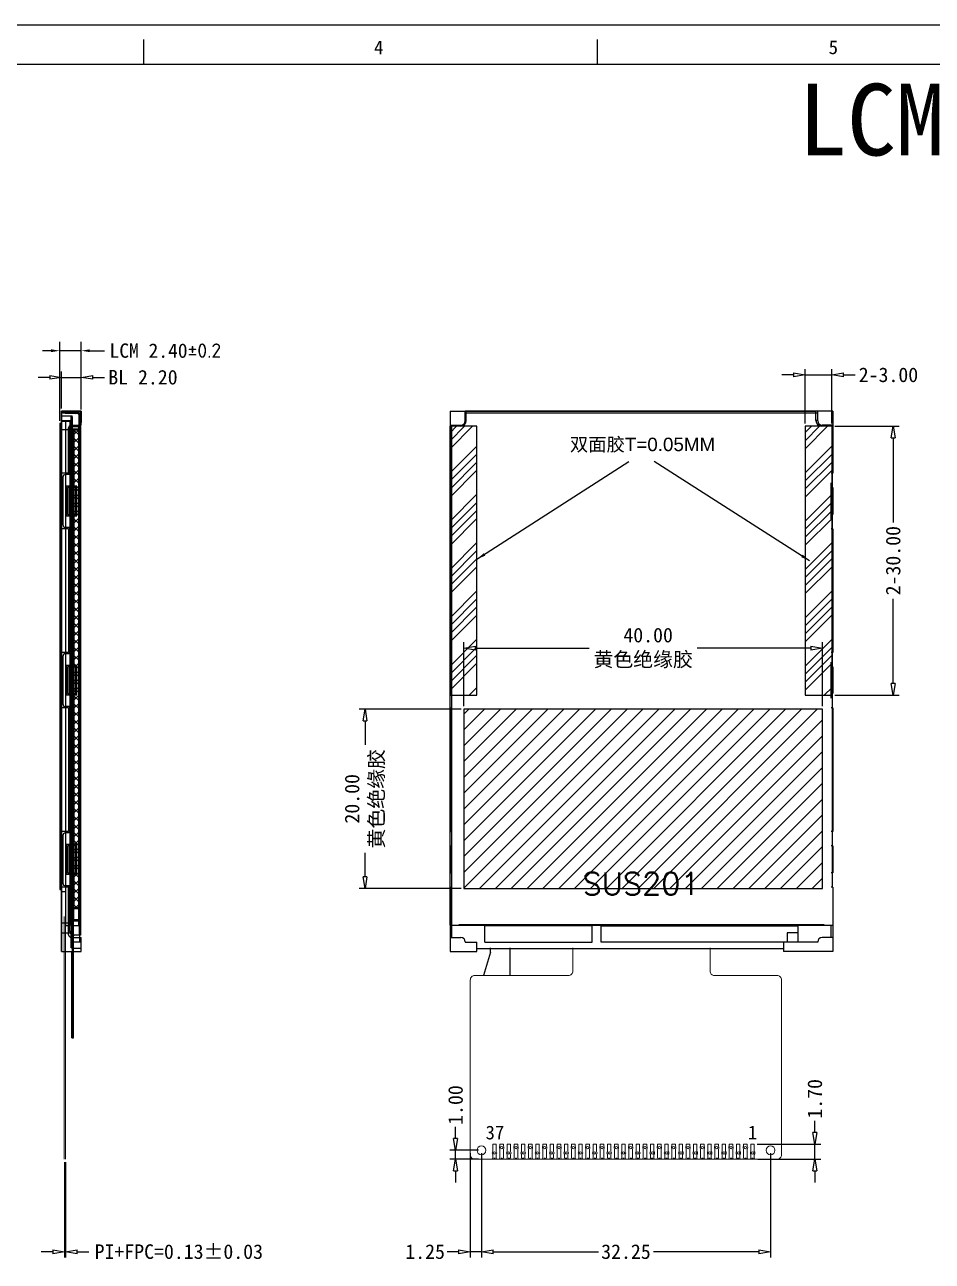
# Model space of a CAD drawing. Header units: millimetres. Extents: x 774 to 1087, y 444 to 661.
# Drawn here: x 917.2 to 1018.5, y 522.8 to 660.8 of the extents above; entities that cross this region are included whole.
import ezdxf
from ezdxf.enums import TextEntityAlignment as Align

# ---------------------------------------------------------------- set-up
doc = ezdxf.new("R2010")
doc.units = ezdxf.units.MM
for name, color, linetype in [('BL-BEF II', 148, 'Continuous'), ('BL-BEF II-M', 66, 'Continuous'), ('BL-BM Tape', 34, 'Continuous'), ('BL-Diffuser', 52, 'Continuous'), ('BL-FPC', 70, 'Continuous'), ('BL-Housing', 154, 'Continuous'), ('BL-Reflector', 87, 'Continuous'), ('BLG-LED', 6, 'Continuous'), ('BM', 6, 'Continuous'), ('DIM', 3, 'Continuous'), ('FPC', 60, 'Continuous'), ('LG', 8, 'Continuous'), ('PDF_Geomertry', 7, 'Continuous')]:
    doc.layers.add(name, color=color, linetype=linetype)
doc.layers.add('LCD', color=4, linetype='Continuous', lineweight=0)
doc.styles.get("Standard").update_dxf_attribs({"font": 'txt', "bigfont": 'gbcbig.shx'})
doc.styles.add('宋体', font='')
doc.styles.add('黑体', font='')
doc.styles.get('宋体').set_extended_font_data('SimSun')
doc.styles.get('黑体').set_extended_font_data('楷体_GB2312')
doc.dimstyles.new('DIM', dxfattribs={"dimtxt": 1.2, "dimasz": 1, "dimexe": 0.5, "dimexo": 0.5, "dimgap": 0.5, "dimtad": 0, "dimzin": 0, "dimdsep": 46, "dimtxsty": 'Standard', "dimcen": 0, "dimadec": 0, "dimazin": 0, "dimtfac": 1, "dimtofl": 0, "dimtmove": 0, "dimatfit": 3, "dimfxl": 1, "dimtolj": 1, "dimtzin": 0, "dimarcsym": 0})
doc.dimstyles.new('ISO-25$0', dxfattribs={"dimscale": 0.8, "dimtxt": 1.6, "dimasz": 1.2, "dimexe": 1.25, "dimexo": 0.3, "dimtad": 0, "dimzin": 1, "dimdsep": 46, "dimtxsty": 'Standard', "dimcen": 2, "dimclrd": 3, "dimclre": 3, "dimclrt": 3, "dimadec": 0, "dimazin": 0, "dimtfac": 1, "dimtmove": 0, "dimatfit": 3, "dimfxl": 1, "dimlwd": -1, "dimarcsym": 0})
doc.dimstyles.new('标准', dxfattribs={"dimscale": 0.65, "dimtxt": 2.5, "dimasz": 2, "dimexe": 1, "dimexo": 0.5, "dimgap": 0.5, "dimtad": 0, "dimzin": 1, "dimdsep": 46, "dimtxsty": '宋体', "dimblk": 'CLOSEDBLANK', "dimcen": 0, "dimclrd": 5, "dimclre": 5, "dimclrt": 7, "dimadec": 0, "dimazin": 0, "dimtfac": 1, "dimtmove": 0, "dimatfit": 3, "dimldrblk": 'CLOSEDBLANK', "dimfxl": 1, "dimarcsym": 0})

# ---------------------------------------------------------------- blocks, each defined once
blk = doc.blocks.new('*D3')
at = {"layer": 'Defpoints', "color": 0, "transparency": 16777216}
for p in [(921.12, 624.41), (923.52, 617.6), (921.12, 616.33)]:
    blk.add_point(p, dxfattribs=at)
at = {"layer": 'DIM', "color": 3, "lineweight": -2, "transparency": 16777216}
for p, q in [((921.12, 616.57), (921.12, 625.41)), ((923.52, 617.84), (923.52, 625.41))]:
    blk.add_line(p, q, dxfattribs=at)
at = {"layer": 'DIM', "color": 3, "transparency": 16777216}
for p, q in [((920.16, 624.41), (919.2, 624.41)), ((923.52, 624.41), (921.12, 624.41)), ((924.48, 624.41), (926.1, 624.41))]:
    blk.add_line(p, q, dxfattribs=at)
for points in [[(920.16, 624.25), (920.16, 624.57), (921.12, 624.41)], [(924.48, 624.57), (924.48, 624.25), (923.52, 624.41)]]:
    blk.add_solid(points, dxfattribs=at)
at = {"layer": 'DIM', "color": 7, "transparency": 16777216, "insert": (932.91, 624.41), "char_height": 1.6, "attachment_point": 5, "style": '宋体'}
blk.add_mtext('LCM 2.40{\\fISOCPEUR|b0|i0|c0|p34;%%P0.2}', dxfattribs=at)
blk = doc.blocks.new('_ClosedBlank')
at = {"color": 0, "linetype": 'ByBlock', "lineweight": -2}
for p, q in [((-1, 0.17), (0, 0)), ((-1, 0.17), (-1, -0.17)), ((0, 0), (-1, -0.17))]:
    blk.add_line(p, q, dxfattribs=at)
blk = doc.blocks.new('*D8')
at = {"color": 3, "lineweight": -2, "transparency": 16777216}
for p, q in [((921.64, 533.86), (921.64, 523.22)), ((921.77, 533.86), (921.77, 523.22)), ((920.34, 523.87), (919.04, 523.87)), ((921.64, 523.87), (921.77, 523.87)), ((923.07, 523.87), (924.37, 523.87))]:
    blk.add_line(p, q, dxfattribs=at)
at = {"layer": 'Defpoints', "color": 0, "transparency": 16777216}
for p in [(921.64, 534.19), (921.77, 534.19), (921.77, 523.87)]:
    blk.add_point(p, dxfattribs=at)
at = {"color": 3, "lineweight": -2, "transparency": 16777216, "xscale": 1.3, "yscale": 1.3, "zscale": 1.3}
blk.add_blockref('_ClosedBlank', (921.64, 523.87), dxfattribs=at)
at = {"color": 3, "lineweight": -2, "transparency": 16777216, "xscale": 1.3, "yscale": 1.3, "zscale": 1.3, "rotation": 180}
blk.add_blockref('_ClosedBlank', (921.77, 523.87), dxfattribs=at)
at = {"color": 7, "transparency": 16777216, "insert": (934.41, 523.87), "char_height": 1.625, "attachment_point": 5, "style": '宋体'}
blk.add_mtext('PI+FPC=0.13±0.03', dxfattribs=at)
blk = doc.blocks.new('5646SDFS2DF1S2F1A')
at = {"color": 6}
for p, q in [((2737.02, 513.64), (2737.02, 461.58)), ((2737.02, 513.64), (2737.17, 513.64)), ((2738.17, 513.64), (2738.32, 513.64)), ((2738.32, 513.64), (2738.32, 461.58)), ((2737.02, 461.58), (2737.17, 461.58)), ((2738.17, 461.58), (2738.32, 461.58))]:
    blk.add_line(p, q, dxfattribs=at)
at = {"color": 4}
for p, q in [((2737.17, 513.84), (2738.17, 513.84)), ((2737.17, 513.84), (2737.17, 461.38)), ((2737.67, 513.84), (2737.67, 457.58)), ((2738.17, 513.84), (2738.17, 457.58)), ((2737.17, 461.38), (2737.67, 461.38)), ((2737.67, 457.58), (2738.17, 457.58))]:
    blk.add_line(p, q, dxfattribs=at)
blk = doc.blocks.new('A$C5F901649')
at = {"color": 4, "ltscale": 5}
for p, q in [((1.97, 58.41), (0, 58.41)), ((0, 58.26), (0, 58.41)), ((1.82, 58.26), (0, 58.26)), ((1.82, 56.76), (1.82, 58.26)), ((1.97, 56.76), (1.97, 58.41)), ((1.97, 0), (1.25, 0))]:
    blk.add_line(p, q, dxfattribs=at)
at = {"color": 4}
for p, q in [((0.75, 51.41), (0.75, 56.61)), ((0.9, 56.76), (1.97, 56.76)), ((1.97, 56.76), (1.97, 0)), ((0, 51.11), (0, 45.81)), ((0.75, 51.41), (0.3, 51.41)), ((1.55, 50.11), (0.4, 50.11)), ((0.4, 50.11), (0.4, 46.81)), ((1.55, 46.81), (1.55, 50.11)), ((0.4, 46.81), (1.55, 46.81)), ((0.75, 45.51), (0.3, 45.51)), ((0.75, 45.51), (0.75, 31.41)), ((0, 31.11), (0, 25.81)), ((0.75, 31.41), (0.3, 31.41)), ((1.55, 30.11), (0.4, 30.11)), ((0.4, 30.11), (0.4, 26.81)), ((1.55, 26.81), (1.55, 30.11)), ((0.4, 26.81), (1.55, 26.81)), ((0.75, 25.51), (0.3, 25.51)), ((0.75, 25.51), (0.75, 11.41)), ((0, 11.11), (0, 5.81)), ((0.75, 11.41), (0.3, 11.41)), ((1.55, 10.11), (0.4, 10.11)), ((0.4, 10.11), (0.4, 6.81)), ((1.55, 6.81), (1.55, 10.11)), ((0.4, 6.81), (1.55, 6.81)), ((0.75, 5.51), (0.3, 5.51)), ((0.75, 0.5), (0.75, 5.51))]:
    blk.add_line(p, q, dxfattribs=at)
for centre, radius, start, end in [((0.9, 56.61), 0.15, 90, 180), ((0.3, 51.11), 0.3, 90, 180), ((0.3, 45.81), 0.3, 180, 270), ((0.3, 31.11), 0.3, 90, 180), ((0.3, 25.81), 0.3, 180, 270), ((0.3, 11.11), 0.3, 90, 180), ((0.3, 5.81), 0.3, 180, 270), ((1.25, 0.5), 0.5, 180, 270)]:
    blk.add_arc(centre, radius, start, end, dxfattribs=at)
blk = doc.blocks.new('zw$F232')
at = {"color": 30}
for p, q in [((1.135, -60.26), (1.135, -69.91)), ((1.255, -60.26), (1.255, -69.91))]:
    blk.add_line(p, q, dxfattribs=at)
at = {"layer": 'BL-FPC'}
blk.add_line((1.255, -69.91), (1.135, -69.91), dxfattribs=at)
at = {"layer": 'BL-Housing', "color": 7}
for p, q in [((0, -60.26), (0, 0)), ((0, 0), (0, -60.26)), ((2.2, -1.55), (2.2, 0)), ((0.8, -6.9), (0.8, -1.85)), ((1.1, -1.55), (2.2, -1.55)), ((2, -58.46), (2, -1.55)), ((0.8, -6.9), (0, -6.9)), ((2, -12), (2, -8)), ((1.6, -8.5), (0.7, -8.5)), ((0.7, -8.5), (0.7, -11.5)), ((0.9, -8.5), (0.9, -11.5)), ((1.6, -11.5), (1.6, -8.5)), ((0.7, -11.5), (1.6, -11.5)), ((0.8, -13.1), (0, -13.1)), ((0.8, -13.1), (0.8, -26.9)), ((0.8, -26.9), (0, -26.9)), ((1.6, -28.5), (0.7, -28.5)), ((0.7, -28.5), (0.7, -31.5)), ((0.9, -28.5), (0.9, -31.5)), ((1.6, -31.5), (1.6, -28.5)), ((2, -32), (2, -28)), ((0.7, -31.5), (1.6, -31.5)), ((0.8, -33.1), (0, -33.1)), ((0.8, -33.1), (0.8, -46.9)), ((0.8, -46.9), (0, -46.9)), ((2, -52), (2, -48)), ((1.6, -48.5), (0.7, -48.5)), ((0.7, -48.5), (0.7, -51.5)), ((0.9, -48.5), (0.9, -51.5)), ((1.6, -51.5), (1.6, -48.5)), ((0.7, -51.5), (1.6, -51.5)), ((0.8, -53.1), (0, -53.1)), ((0.8, -58.41), (0.8, -53.1)), ((1.1, -58.71), (2.2, -58.71)), ((2, -58.46), (2, -58.71)), ((2.2, -60.26), (2.2, -58.71)), ((0, -60.26), (2.1, -60.26)), ((0, -60.26), (2.2, -60.26))]:
    blk.add_line(p, q, dxfattribs=at)
blk.add_lwpolyline([(0, 0), (2.2, 0)], dxfattribs=at)
for centre, start, end in [((1.1, -1.85), 90, 180), ((1.1, -58.41), 180, 270)]:
    blk.add_arc(centre, 0.3, start, end, dxfattribs=at)
at = {"ltscale": 5}
blk.add_blockref('A$C5F901649', (0.15, -58.46), dxfattribs=at)
blk = doc.blocks.new('zw$B3BE')
at = {"layer": 'BL-BEF II'}
h = blk.add_hatch(dxfattribs=at)
h.set_pattern_fill('ANSI31', color=256, scale=1.5, angle=30, style=0)
h.set_pattern_definition([(75, (-1281.2668, 1457.25974), (-0.181111092, 0.048528571), [])])
h.paths.add_polyline_path([(1.34, -2), (1.27, -2), (1.27, -55.15), (1.34, -55.15)])
at = {"layer": 'BL-BEF II-M'}
h = blk.add_hatch(dxfattribs=at)
h.set_pattern_fill('ANSI31', color=256, angle=60, style=0)
h.set_pattern_definition([(105, (-1281.2668, 1457.25974), (-0.120740728, -0.032352381), [])])
h.paths.add_polyline_path([(1.27, -2), (1.2, -2), (1.2, -55.15), (1.27, -55.15)])
at = {"layer": 'BL-Diffuser'}
h = blk.add_hatch(dxfattribs=at)
h.set_pattern_fill('ANSI31', color=256, scale=1.5, style=0)
h.set_pattern_definition([(45, (-1281.2668, 1457.25974), (-0.132582521, 0.132582521), [])])
h.paths.add_polyline_path([(1.39, -2), (1.34, -2), (1.34, -55.15), (1.39, -55.15)])
at = {"layer": 'LG'}
h = blk.add_hatch(dxfattribs=at)
h.set_pattern_fill('ANSI37', color=256, scale=0.2, style=0)
h.set_pattern_definition([(45, (-827.2996, -1670.1767), (-0.4490128, 0.4490128), []), (135, (-827.2996, -1670.1767), (-0.4490128, -0.4490128), [])])
h.paths.add_polyline_path([(1.39, -55.41), (1.93, -55.41), (1.93, -2.05), (1.39, -2.05)])
at = {"color": 30}
blk.add_lwpolyline([(1.21, -69.91), (1.33, -69.91), (1.33, -54.31), (1.21, -54.31)], close=True, dxfattribs=at)
at = {"layer": 'BL-BEF II'}
blk.add_lwpolyline([(1.34, -2), (1.27, -2), (1.27, -55.15), (1.34, -55.15)], close=True, dxfattribs=at)
at = {"layer": 'BL-BEF II-M'}
blk.add_lwpolyline([(1.27, -55.15), (1.2, -55.15), (1.2, -2), (1.27, -2)], close=True, dxfattribs=at)
at = {"layer": 'BL-BM Tape'}
blk.add_lwpolyline([(1.33, -55.31), (1.39, -55.31), (1.39, -54.31), (1.33, -54.31)], close=True, dxfattribs=at)
at = {"layer": 'BL-Diffuser'}
blk.add_lwpolyline([(1.34, -2), (1.39, -2), (1.39, -55.15), (1.34, -55.15)], close=True, dxfattribs=at)
at = {"layer": 'BL-Housing', "color": 7}
for p, q in [((0, -60.26), (0, 0)), ((0, -60.26), (0, 0)), ((2.2, 0), (0, 0)), ((0.4, -0.25), (0.4, 0)), ((2.2, 0), (2.2, -1.25)), ((0, -0.5), (1.2, -0.5)), ((0, -1.02), (1.1, -1.02)), ((1.8, -0.25), (0.4, -0.25)), ((1.2, -59.96), (1.2, -0.5)), ((1.2, -58.63), (1.2, -0.5)), ((2, -0.45), (2, -1.87)), ((2, -0.45), (2, -58.71)), ((0, -2.02), (1.1, -2.02)), ((0, -57.08), (1.1, -57.08)), ((1.93, -56.91), (1.33, -56.91)), ((1.93, -57.41), (1.33, -57.41)), ((0, -58.18), (1.1, -58.18)), ((2.2, -59.24), (1.33, -59.24)), ((2, -58.71), (2.2, -58.71)), ((2, -58.71), (2, -59.24)), ((2.2, -60.26), (2.2, -58.71)), ((0, -60.26), (2.2, -60.26)), ((2.2, -59.96), (1.33, -59.96))]:
    blk.add_line(p, q, dxfattribs=at)
at = {"layer": 'BL-Housing'}
for p, q in [((0.7, 0), (0.7, -0.25)), ((0.9, 0), (1.6, -0.25)), ((0.7, -0.2), (0.7, -0.25)), ((1.46, -0.2), (1.6, -0.25)), ((2.2, -1.55), (2.2, -1.25)), ((1.1, -1.55), (1.2, -1.55)), ((1.2, -1.95), (1.93, -1.95)), ((1.93, -1.95), (1.93, -1.55)), ((1.93, -1.55), (2.2, -1.55)), ((1.93, -56.91), (1.93, -57.41)), ((1.21, -59.96), (1.2, -59.96))]:
    blk.add_line(p, q, dxfattribs=at)
at = {"layer": 'BL-Housing', "color": 7}
blk.add_arc((1.8, -0.45), 0.2, 0, 90, dxfattribs=at)
at = {"layer": 'BL-Reflector'}
blk.add_lwpolyline([(1.93, -1.65), (2, -1.65), (2, -57.31), (1.93, -57.31)], close=True, dxfattribs=at)
at = {"layer": 'BLG-LED', "linetype": 'Continuous'}
blk.add_lwpolyline([(1.93, -55.51), (1.33, -55.51), (1.33, -56.71), (1.93, -56.71)], close=True, dxfattribs=at)
at = {"layer": 'BM', "ltscale": 5}
blk.add_lwpolyline([(1.1, -0.6), (1.2, -0.6), (1.2, -59.86), (1.1, -59.86)], close=True, dxfattribs=at)
at = {"layer": 'LG'}
blk.add_lwpolyline([(1.39, -2.05), (1.93, -2.05), (1.93, -55.41), (1.39, -55.41)], close=True, dxfattribs=at)
blk = doc.blocks.new('*D19')
at = {"color": 3, "lineweight": -2, "transparency": 16777216}
for p, q in [((920.02, 621.44), (918.72, 621.44)), ((921.32, 617.98), (921.32, 622.09)), ((921.32, 621.44), (923.52, 621.44)), ((923.52, 617.98), (923.52, 622.09)), ((924.82, 621.44), (926.12, 621.44))]:
    blk.add_line(p, q, dxfattribs=at)
at = {"layer": 'Defpoints', "color": 0, "transparency": 16777216}
for p in [(923.52, 621.44), (921.32, 617.65), (923.52, 617.65)]:
    blk.add_point(p, dxfattribs=at)
at = {"color": 3, "lineweight": -2, "transparency": 16777216, "xscale": 1.3, "yscale": 1.3, "zscale": 1.3}
blk.add_blockref('_ClosedBlank', (921.32, 621.44), dxfattribs=at)
at = {"color": 3, "lineweight": -2, "transparency": 16777216, "xscale": 1.3, "yscale": 1.3, "zscale": 1.3, "rotation": 180}
blk.add_blockref('_ClosedBlank', (923.52, 621.44), dxfattribs=at)
at = {"color": 7, "transparency": 16777216, "insert": (930.41, 621.44), "char_height": 1.625, "attachment_point": 5, "style": '宋体'}
blk.add_mtext('BL 2.20', dxfattribs=at)
blk = doc.blocks.new('zw$460E')
at = {"color": 5}
for p, q in [((1.8, 59.24), (1.8, 60.24)), ((40.82, 60.24), (1.8, 60.24)), ((40.82, 59.24), (40.82, 60.24)), ((0, 2.93), (0, 58.59)), ((42.62, 58.59), (41.47, 58.59)), ((42.62, 58.59), (42.62, 7.16))]:
    blk.add_line(p, q, dxfattribs=at)
at = {"ltscale": 5}
for p, q in [((1.15, 58.59), (0.2, 58.59)), ((0, 53.36), (0.2, 53.36)), ((42.72, 53.36), (42.52, 53.36)), ((0, 33.36), (0.2, 33.36)), ((42.72, 33.36), (42.52, 33.36)), ((0, 13.36), (0.2, 13.36)), ((42.72, 13.36), (42.52, 13.36))]:
    blk.add_line(p, q, dxfattribs=at)
at = {"color": 5, "ltscale": 5}
blk.add_line((0, 2.93), (42.72, 2.93), dxfattribs=at)
for p, q in [((38.86, 2.08), (37.62, 2.08)), ((37.62, 2.08), (37.62, 1.02))]:
    blk.add_line(p, q)
at = {"color": 5}
for centre, start, end in [((1.15, 59.24), 270, 0), ((41.47, 59.24), 180, 270)]:
    blk.add_arc(centre, 0.65, start, end, dxfattribs=at)
at = {"layer": 'BL-Housing', "ltscale": 5}
for p, q in [((0, 60.26), (1.9, 60.26)), ((0, 60.26), (0, 58.71)), ((1.7, 59.24), (1.7, 60.26)), ((42.72, 60.26), (1.7, 60.26)), ((41.02, 60.06), (1.7, 60.06)), ((42.72, 60.26), (41.02, 60.26)), ((41.02, 59.24), (41.02, 60.26)), ((42.72, 60.26), (42.72, 59.01)), ((0, 58.71), (0.97, 58.71)), ((0, 58.71), (0, 58.46)), ((0.97, 58.71), (1.2, 58.71)), ((1.7, 59.21), (1.7, 59.24)), ((41.02, 59.24), (40.82, 59.24)), ((41.02, 59.21), (41.02, 59.24)), ((41.75, 58.71), (41.52, 58.71)), ((42.72, 58.71), (41.75, 58.71)), ((42.52, 58.71), (42.52, 58.59)), ((42.72, 59.01), (42.72, 53.36)), ((42.72, 51.76), (42.72, 48.76)), ((0, 47.16), (0.2, 47.16)), ((42.72, 47.16), (42.52, 47.16)), ((42.72, 47.16), (42.72, 33.36)), ((42.72, 31.76), (42.72, 28.76)), ((0, 27.16), (0.2, 27.16)), ((42.72, 27.16), (42.52, 27.16)), ((42.72, 27.16), (42.72, 13.36)), ((42.72, 11.76), (42.72, 8.76)), ((0.2, 1.55), (0.2, 8.76)), ((0, 7.16), (0.2, 7.16)), ((42.72, 7.16), (42.52, 7.16)), ((42.72, 7.16), (42.72, 1.55)), ((42.72, 7.16), (42.72, 2.93)), ((0, 1.55), (0.2, 1.55)), ((0.2, 1.55), (1.2, 1.55)), ((42.52, 1.55), (41.52, 1.55)), ((42.52, 1.55), (42.52, 1.8)), ((42.72, 1.55), (42.52, 1.55)), ((1.7, 1.05), (1.7, 1.02)), ((1.7, 1.02), (3, 1.02)), ((3, 0), (3, 1.02)), ((3, 0.3), (37.22, 0.3)), ((41.02, 1.02), (37.22, 1.02)), ((37.22, 1.02), (37.22, 0)), ((41.02, 1.05), (41.02, 1.02))]:
    blk.add_line(p, q, dxfattribs=at)
at = {"layer": 'BL-Housing'}
for p, q in [((0, 58.71), (0, 53.36)), ((0.2, 8.26), (0.2, 58.59)), ((42.52, 58.59), (42.52, 58.71)), ((0, 51.76), (0, 48.76)), ((0, 51.76), (0.2, 51.76)), ((0.2, 48.26), (0.2, 52.26)), ((42.52, 48.26), (42.52, 52.26)), ((42.72, 51.76), (42.52, 51.76)), ((42.72, 51.76), (42.72, 48.76)), ((0, 48.76), (0.2, 48.76)), ((42.72, 48.76), (42.52, 48.76)), ((0, 47.16), (0, 33.36)), ((0, 31.76), (0, 28.76)), ((0, 31.76), (0.2, 31.76)), ((0.2, 28.26), (0.2, 32.26)), ((42.52, 28.26), (42.52, 32.26)), ((42.72, 31.76), (42.52, 31.76)), ((42.72, 31.76), (42.72, 28.76)), ((0, 28.76), (0.2, 28.76)), ((42.72, 28.76), (42.52, 28.76)), ((0, 27.16), (0, 13.36)), ((0, 11.76), (0, 8.76)), ((0, 11.76), (0.2, 11.76)), ((42.72, 11.76), (42.52, 11.76)), ((42.72, 11.76), (42.52, 11.76)), ((42.72, 11.76), (42.72, 8.76)), ((0, 8.76), (0.2, 8.76)), ((42.72, 8.76), (42.52, 8.76)), ((42.72, 8.76), (42.52, 8.76)), ((0, 7.16), (0, 0)), ((3.86, 1.02), (3.86, 2.85)), ((15.86, 2.85), (3.86, 2.85)), ((15.86, 1.02), (15.86, 2.85)), ((16.86, 1.02), (16.86, 2.85)), ((16.86, 2.85), (38.86, 2.85)), ((38.86, 1.02), (38.86, 2.85)), ((42.52, 1.55), (42.52, 2.93)), ((42.72, 1.8), (42.72, 0)), ((0, 0), (3, 0)), ((3.86, 1.02), (15.86, 1.02)), ((38.86, 1.02), (16.86, 1.02)), ((42.72, 0), (37.22, 0))]:
    blk.add_line(p, q, dxfattribs=at)
for centre, start, end in [((1.2, 59.21), 270, 0), ((41.52, 59.21), 180, 270), ((1.2, 1.05), 360, 90), ((41.52, 1.05), 90, 180)]:
    blk.add_arc(centre, 0.5, start, end, dxfattribs=at)
at = {"layer": 'BL-Reflector'}
blk.add_line((41.75, 2.95), (0.97, 2.95), dxfattribs=at)
at = {"ltscale": 5, "insert": (14.78, 8.8), "char_height": 2.5, "width": 20.3467, "attachment_point": 1}
blk.add_mtext('{\\Fromans,chineset|c134;SUS201}', dxfattribs=at)
blk = doc.blocks.new('*D32')
at = {"color": 3, "lineweight": -2, "transparency": 16777216}
for p, q in [((1005.39, 537.19), (1005.39, 538.49)), ((998.96, 535.89), (1006.04, 535.89)), ((1005.39, 534.19), (1005.39, 535.89)), ((999.01, 534.19), (1006.04, 534.19)), ((1005.39, 532.89), (1005.39, 531.59))]:
    blk.add_line(p, q, dxfattribs=at)
at = {"layer": 'Defpoints', "color": 0, "transparency": 16777216}
for p in [(998.63, 535.89), (1005.39, 535.89), (998.68, 534.19)]:
    blk.add_point(p, dxfattribs=at)
at = {"color": 3, "lineweight": -2, "transparency": 16777216, "xscale": 1.3, "yscale": 1.3, "zscale": 1.3}
for p, rotation in [((1005.39, 535.89), 270), ((1005.39, 534.19), 90)]:
    blk.add_blockref('_ClosedBlank', p, dxfattribs=dict(at, rotation=rotation))
at = {"color": 7, "transparency": 16777216, "insert": (1005.39, 540.93), "char_height": 1.625, "attachment_point": 5, "rotation": 90, "style": '宋体'}
blk.add_mtext('1.70', dxfattribs=at)
blk = doc.blocks.new('*D33')
at = {"color": 3, "lineweight": -2, "transparency": 16777216}
for p, q in [((968.19, 534.86), (968.19, 523.22)), ((1000.44, 534.86), (1000.44, 523.22)), ((969.49, 523.87), (981.24, 523.87)), ((999.14, 523.87), (987.39, 523.87))]:
    blk.add_line(p, q, dxfattribs=at)
at = {"layer": 'Defpoints', "color": 0, "transparency": 16777216}
for p in [(968.19, 535.19), (1000.44, 535.19), (1000.44, 523.87)]:
    blk.add_point(p, dxfattribs=at)
at = {"color": 3, "lineweight": -2, "transparency": 16777216, "xscale": 1.3, "yscale": 1.3, "zscale": 1.3, "rotation": 180}
blk.add_blockref('_ClosedBlank', (968.19, 523.87), dxfattribs=at)
at = {"color": 3, "lineweight": -2, "transparency": 16777216, "xscale": 1.3, "yscale": 1.3, "zscale": 1.3}
blk.add_blockref('_ClosedBlank', (1000.44, 523.87), dxfattribs=at)
at = {"color": 7, "transparency": 16777216, "insert": (984.31, 523.87), "char_height": 1.625, "attachment_point": 5, "style": '宋体'}
blk.add_mtext('32.25', dxfattribs=at)
blk = doc.blocks.new('*D34')
at = {"color": 3, "lineweight": -2, "transparency": 16777216}
for p, q in [((965.3, 536.49), (965.3, 537.79)), ((967.86, 535.19), (964.65, 535.19)), ((967.86, 534.19), (964.65, 534.19)), ((965.3, 534.19), (965.3, 535.19)), ((965.3, 532.89), (965.3, 531.59))]:
    blk.add_line(p, q, dxfattribs=at)
at = {"layer": 'Defpoints', "color": 0, "transparency": 16777216}
for p in [(965.3, 535.19), (968.19, 535.19), (968.19, 534.19)]:
    blk.add_point(p, dxfattribs=at)
at = {"color": 3, "lineweight": -2, "transparency": 16777216, "xscale": 1.3, "yscale": 1.3, "zscale": 1.3}
for p, rotation in [((965.3, 535.19), 270), ((965.3, 534.19), 90)]:
    blk.add_blockref('_ClosedBlank', p, dxfattribs=dict(at, rotation=rotation))
at = {"color": 7, "transparency": 16777216, "insert": (965.3, 540.24), "char_height": 1.625, "attachment_point": 5, "rotation": 90, "style": '宋体'}
blk.add_mtext('1.00', dxfattribs=at)
blk = doc.blocks.new('*D35')
at = {"color": 3, "lineweight": -2, "transparency": 16777216}
for p, q in [((966.94, 534.86), (966.94, 523.22)), ((968.19, 534.86), (968.19, 523.22)), ((965.64, 523.87), (964.34, 523.87)), ((968.19, 523.87), (966.94, 523.87)), ((969.49, 523.87), (970.79, 523.87))]:
    blk.add_line(p, q, dxfattribs=at)
at = {"layer": 'Defpoints', "color": 0, "transparency": 16777216}
for p in [(966.94, 535.19), (968.19, 535.19), (966.94, 523.87)]:
    blk.add_point(p, dxfattribs=at)
at = {"color": 3, "lineweight": -2, "transparency": 16777216, "xscale": 1.3, "yscale": 1.3, "zscale": 1.3}
blk.add_blockref('_ClosedBlank', (966.94, 523.87), dxfattribs=at)
at = {"color": 3, "lineweight": -2, "transparency": 16777216, "xscale": 1.3, "yscale": 1.3, "zscale": 1.3, "rotation": 180}
blk.add_blockref('_ClosedBlank', (968.19, 523.87), dxfattribs=at)
at = {"color": 7, "transparency": 16777216, "insert": (961.9, 523.87), "char_height": 1.625, "attachment_point": 5, "style": '宋体'}
blk.add_mtext('1.25', dxfattribs=at)
blk = doc.blocks.new('*D43')
at = {"layer": 'Defpoints', "color": 0, "transparency": 16777216}
for p in [(1007.3, 621.71), (1004.3, 615.98), (1007.3, 615.98)]:
    blk.add_point(p, dxfattribs=at)
at = {"layer": 'FPC', "color": 3, "lineweight": -2, "transparency": 16777216}
for p, q in [((1004.3, 616.3), (1004.3, 622.36)), ((1007.3, 616.3), (1007.3, 622.36)), ((1003, 621.71), (1001.7, 621.71)), ((1004.3, 621.71), (1007.3, 621.71)), ((1008.6, 621.71), (1009.9, 621.71))]:
    blk.add_line(p, q, dxfattribs=at)
at = {"layer": 'FPC', "color": 3, "lineweight": -2, "transparency": 16777216, "xscale": 1.3, "yscale": 1.3, "zscale": 1.3}
blk.add_blockref('_ClosedBlank', (1004.3, 621.71), dxfattribs=at)
at = {"layer": 'FPC', "color": 3, "lineweight": -2, "transparency": 16777216, "xscale": 1.3, "yscale": 1.3, "zscale": 1.3, "rotation": 180}
blk.add_blockref('_ClosedBlank', (1007.3, 621.71), dxfattribs=at)
at = {"layer": 'FPC', "color": 3, "transparency": 16777216, "insert": (1013.6, 621.71), "char_height": 1.625, "attachment_point": 5, "style": '宋体'}
blk.add_mtext('2-3.00', dxfattribs=at)
blk = doc.blocks.new('*D44')
at = {"layer": 'Defpoints', "color": 0, "transparency": 16777216}
for p in [(1007.3, 615.98), (1007.3, 585.98), (1014.13, 585.98)]:
    blk.add_point(p, dxfattribs=at)
at = {"layer": 'FPC', "color": 3, "lineweight": -2, "transparency": 16777216}
for p, q in [((1007.63, 615.98), (1014.78, 615.98)), ((1014.13, 614.68), (1014.13, 605.25)), ((1014.13, 587.28), (1014.13, 596.71)), ((1007.63, 585.98), (1014.78, 585.98))]:
    blk.add_line(p, q, dxfattribs=at)
at = {"layer": 'FPC', "color": 3, "lineweight": -2, "transparency": 16777216, "xscale": 1.3, "yscale": 1.3, "zscale": 1.3}
for p, rotation in [((1014.13, 615.98), 90), ((1014.13, 585.98), 270)]:
    blk.add_blockref('_ClosedBlank', p, dxfattribs=dict(at, rotation=rotation))
at = {"layer": 'FPC', "color": 3, "transparency": 16777216, "insert": (1014.13, 600.98), "char_height": 1.625, "attachment_point": 5, "rotation": 90, "style": '宋体'}
blk.add_mtext('2-30.00', dxfattribs=at)
blk = doc.blocks.new('*D45')
at = {"layer": 'Defpoints', "color": 0, "transparency": 16777216}
for p in [(1006.23, 591.23), (966.23, 584.41), (1006.23, 584.41)]:
    blk.add_point(p, dxfattribs=at)
at = {"layer": 'FPC', "color": 3, "lineweight": -2, "transparency": 16777216}
for p, q in [((966.23, 584.73), (966.23, 591.88)), ((967.53, 591.23), (980.2, 591.23)), ((1004.93, 591.23), (992.26, 591.23)), ((1006.23, 584.73), (1006.23, 591.88))]:
    blk.add_line(p, q, dxfattribs=at)
at = {"layer": 'FPC', "color": 3, "lineweight": -2, "transparency": 16777216, "xscale": 1.3, "yscale": 1.3, "zscale": 1.3, "rotation": 180}
blk.add_blockref('_ClosedBlank', (966.23, 591.23), dxfattribs=at)
at = {"layer": 'FPC', "color": 3, "lineweight": -2, "transparency": 16777216, "xscale": 1.3, "yscale": 1.3, "zscale": 1.3}
blk.add_blockref('_ClosedBlank', (1006.23, 591.23), dxfattribs=at)
at = {"layer": 'FPC', "color": 3, "transparency": 16777216, "insert": (986.23, 591.23), "char_height": 1.625, "attachment_point": 5, "style": '宋体'}
blk.add_mtext(' 40.00\\P黄色绝缘胶', dxfattribs=at)
blk = doc.blocks.new('*D46')
at = {"layer": 'Defpoints', "color": 0, "transparency": 16777216}
for p in [(955.19, 584.41), (966.23, 584.41), (966.23, 564.41)]:
    blk.add_point(p, dxfattribs=at)
at = {"layer": 'FPC', "color": 3, "lineweight": -2, "transparency": 16777216}
for p, q in [((965.91, 584.41), (954.54, 584.41)), ((955.19, 583.11), (955.19, 580.44)), ((955.19, 565.71), (955.19, 568.38)), ((965.91, 564.41), (954.54, 564.41))]:
    blk.add_line(p, q, dxfattribs=at)
at = {"layer": 'FPC', "color": 3, "lineweight": -2, "transparency": 16777216, "xscale": 1.3, "yscale": 1.3, "zscale": 1.3}
for p, rotation in [((955.19, 584.41), 90), ((955.19, 564.41), 270)]:
    blk.add_blockref('_ClosedBlank', p, dxfattribs=dict(at, rotation=rotation))
at = {"layer": 'FPC', "color": 3, "transparency": 16777216, "insert": (955.19, 574.41), "char_height": 1.625, "attachment_point": 5, "rotation": 90, "style": '宋体'}
blk.add_mtext('20.00\\P黄色绝缘胶', dxfattribs=at)

msp = doc.modelspace()

# ---------------------------------------------------------------- hatches: boundary and pattern name
h = msp.add_hatch()
h.set_pattern_fill('ANSI31', color=256, scale=0.1)
h.set_pattern_definition([(45, (31.165, -32.3009), (-0.2245064, 0.2245064), [])])
h.paths.add_polyline_path([(966.361, 628.285), (961.594, 628.285)], flags=16)
h = msp.add_hatch()
h.set_pattern_fill('ANSI34', color=2, scale=0.2)
h.set_pattern_definition([(45, (-319.031, -69.467), (-2.694077, 2.694077), []), (45, (-318.133, -69.467), (-2.694077, 2.694077), []), (45, (-317.235, -69.467), (-2.694077, 2.694077), []), (45, (-316.337, -69.467), (-2.694077, 2.694077), [])])
h.paths.add_polyline_path([(967.684, 615.975), (964.684, 615.975), (964.684, 585.975), (967.684, 585.975)])
h = msp.add_hatch()
h.set_pattern_fill('ANSI34', color=2, scale=0.2)
h.set_pattern_definition([(45, (-279.411, -69.4626), (-2.694077, 2.694077), []), (45, (-278.513, -69.4626), (-2.694077, 2.694077), []), (45, (-277.615, -69.4626), (-2.694077, 2.694077), []), (45, (-276.717, -69.4626), (-2.694077, 2.694077), [])])
h.paths.add_polyline_path([(1007.304, 615.979), (1004.304, 615.979), (1004.304, 585.979), (1007.304, 585.979)])
h = msp.add_hatch()
h.set_pattern_fill('ANSI31', color=2, scale=10)
h.set_pattern_definition([(45, (-4496.0501, -1086.549), (-0.88388348, 0.88388348), [])])
h.paths.add_polyline_path([(966.232, 584.406), (966.232, 564.406), (1006.232, 564.406), (1006.232, 584.406)])

# ---------------------------------------------------------------- linework, layer by layer
at = {"color": 7, "linetype": 'Continuous'}
msp.add_line((774.282, 660.786), (1086.703, 660.786), dxfattribs=at)
at = {"linetype": 'Continuous'}
for p, q in [((930.503, 656.401), (930.503, 659.141)), ((981.115, 656.401), (981.115, 659.141)), ((778.666, 656.401), (1082.318, 656.401))]:
    msp.add_line(p, q, dxfattribs=at)
at = {"color": 30}
for p, q in [((969.184, 557.304), (969.184, 557.79)), ((971.384, 554.69), (971.384, 557.79)), ((969.184, 557.304), (968.42, 554.69))]:
    msp.add_line(p, q, dxfattribs=at)
at = {"color": 2}
for points in [[(964.684, 585.975), (967.684, 585.975), (967.684, 615.975), (964.684, 615.975)], [(1004.304, 585.979), (1007.304, 585.979), (1007.304, 615.979), (1004.304, 615.979)], [(966.232, 564.406), (1006.232, 564.406), (1006.232, 584.406), (966.232, 584.406)]]:
    msp.add_lwpolyline(points, close=True, dxfattribs=at)
at = {"color": 30, "lineweight": 13}
msp.add_lwpolyline([(993.689, 557.79), (993.689, 555.19, 0.4142136), (994.189, 554.69), (1001.176, 554.69, -0.4142136), (1001.676, 554.19), (1001.676, 534.686, -0.4142136), (1001.176, 534.186), (967.435, 534.186, -0.4142136), (966.935, 534.686), (966.935, 554.19, -0.4142136), (967.435, 554.69), (977.877, 554.69, 0.4142136), (978.377, 555.19), (978.377, 557.79)], format="xyb", dxfattribs=at)
at = {"layer": 'LCD', "color": 30}
for p, q in [((921.635, 561.271), (921.635, 534.186)), ((921.765, 534.186), (921.765, 561.271))]:
    msp.add_line(p, q, dxfattribs=at)
at = {"layer": 'PDF_Geomertry', "color": 2, "lineweight": 0}
for points in [[(969.436, 534.338, 0.1649216), (969.385, 534.186), (969.885, 534.186, 0.1649216), (969.833, 534.338), (969.833, 534.728, 0.3581033), (969.833, 535.046), (969.833, 535.886), (969.436, 535.886), (969.436, 535.032, 0.3193768), (969.436, 534.742)], [(970.634, 535.644), (970.634, 535.886), (970.237, 535.886), (970.237, 535.63, 0.3192949), (970.237, 535.34), (970.237, 534.338, 0.1649216), (970.186, 534.186), (970.686, 534.186, 0.1649216), (970.634, 534.338), (970.634, 535.326, 0.3581799)], [(971.036, 534.338, 0.1649216), (970.985, 534.186), (971.485, 534.186, 0.1649216), (971.433, 534.338), (971.433, 534.728, 0.3581033), (971.433, 535.046), (971.433, 535.886), (971.036, 535.886), (971.036, 535.032, 0.3193768), (971.036, 534.742)], [(972.234, 535.644), (972.234, 535.886), (971.837, 535.886), (971.837, 535.63, 0.3192949), (971.837, 535.34), (971.837, 534.338, 0.1649216), (971.786, 534.186), (972.286, 534.186, 0.1649216), (972.234, 534.338), (972.234, 535.326, 0.3581799)], [(972.636, 534.338, 0.1649216), (972.585, 534.186), (973.085, 534.186, 0.1649216), (973.033, 534.338), (973.033, 534.728, 0.3581033), (973.033, 535.046), (973.033, 535.886), (972.636, 535.886), (972.636, 535.032, 0.3193768), (972.636, 534.742)], [(973.834, 535.644), (973.834, 535.886), (973.437, 535.886), (973.437, 535.63, 0.3192949), (973.437, 535.34), (973.437, 534.338, 0.1649216), (973.386, 534.186), (973.886, 534.186, 0.1649216), (973.834, 534.338), (973.834, 535.326, 0.3581799)], [(974.236, 534.338, 0.1649216), (974.185, 534.186), (974.685, 534.186, 0.1649216), (974.633, 534.338), (974.633, 534.728, 0.3581033), (974.633, 535.046), (974.633, 535.886), (974.236, 535.886), (974.236, 535.032, 0.3193768), (974.236, 534.742)], [(975.434, 535.644), (975.434, 535.886), (975.037, 535.886), (975.037, 535.63, 0.3192949), (975.037, 535.34), (975.037, 534.338, 0.1649216), (974.986, 534.186), (975.486, 534.186, 0.1649216), (975.434, 534.338), (975.434, 535.326, 0.3581799)], [(975.836, 534.338, 0.1649216), (975.785, 534.186), (976.285, 534.186, 0.1649216), (976.233, 534.338), (976.233, 534.728, 0.3581033), (976.233, 535.046), (976.233, 535.886), (975.836, 535.886), (975.836, 535.032, 0.3193768), (975.836, 534.742)], [(977.034, 535.644), (977.034, 535.886), (976.637, 535.886), (976.637, 535.63, 0.3192949), (976.637, 535.34), (976.637, 534.338, 0.1649216), (976.586, 534.186), (977.086, 534.186, 0.1649216), (977.034, 534.338), (977.034, 535.326, 0.3581799)], [(977.436, 534.338, 0.1649216), (977.385, 534.186), (977.885, 534.186, 0.1649216), (977.833, 534.338), (977.833, 534.728, 0.3581033), (977.833, 535.046), (977.833, 535.886), (977.436, 535.886), (977.436, 535.032, 0.3193768), (977.436, 534.742)], [(978.634, 535.644), (978.634, 535.886), (978.237, 535.886), (978.237, 535.63, 0.3192949), (978.237, 535.34), (978.237, 534.338, 0.1649216), (978.186, 534.186), (978.686, 534.186, 0.1649216), (978.634, 534.338), (978.634, 535.326, 0.3581799)], [(979.036, 534.338, 0.1649216), (978.985, 534.186), (979.485, 534.186, 0.1649216), (979.433, 534.338), (979.433, 534.728, 0.3581033), (979.433, 535.046), (979.433, 535.886), (979.036, 535.886), (979.036, 535.032, 0.3193768), (979.036, 534.742)], [(980.234, 535.644), (980.234, 535.886), (979.837, 535.886), (979.837, 535.63, 0.3192949), (979.837, 535.34), (979.837, 534.338, 0.1649216), (979.786, 534.186), (980.286, 534.186, 0.1649216), (980.234, 534.338), (980.234, 535.326, 0.3581799)], [(980.636, 534.338, 0.1649216), (980.585, 534.186), (981.085, 534.186, 0.1649216), (981.033, 534.338), (981.033, 534.728, 0.3581033), (981.033, 535.046), (981.033, 535.886), (980.636, 535.886), (980.636, 535.032, 0.3193768), (980.636, 534.742)], [(981.834, 535.644), (981.834, 535.886), (981.437, 535.886), (981.437, 535.63, 0.3192949), (981.437, 535.34), (981.437, 534.338, 0.1649216), (981.386, 534.186), (981.886, 534.186, 0.1649216), (981.834, 534.338), (981.834, 535.326, 0.3581799)], [(982.236, 534.338, 0.1649216), (982.185, 534.186), (982.685, 534.186, 0.1649216), (982.633, 534.338), (982.633, 534.728, 0.3581033), (982.633, 535.046), (982.633, 535.886), (982.236, 535.886), (982.236, 535.032, 0.3193768), (982.236, 534.742)], [(983.434, 535.644), (983.434, 535.886), (983.037, 535.886), (983.037, 535.63, 0.3192949), (983.037, 535.34), (983.037, 534.338, 0.1649216), (982.986, 534.186), (983.486, 534.186, 0.1649216), (983.434, 534.338), (983.434, 535.326, 0.3581799)], [(983.836, 534.338, 0.1649216), (983.785, 534.186), (984.285, 534.186, 0.1649216), (984.233, 534.338), (984.233, 534.728, 0.3581033), (984.233, 535.046), (984.233, 535.886), (983.836, 535.886), (983.836, 535.032, 0.3193768), (983.836, 534.742)], [(985.034, 535.644), (985.034, 535.886), (984.637, 535.886), (984.637, 535.63, 0.3192949), (984.637, 535.34), (984.637, 534.338, 0.1649216), (984.586, 534.186), (985.086, 534.186, 0.1649216), (985.034, 534.338), (985.034, 535.326, 0.3581799)], [(985.436, 534.338, 0.1649216), (985.385, 534.186), (985.885, 534.186, 0.1649216), (985.833, 534.338), (985.833, 534.728, 0.3581033), (985.833, 535.046), (985.833, 535.886), (985.436, 535.886), (985.436, 535.032, 0.3193768), (985.436, 534.742)], [(986.634, 535.644), (986.634, 535.886), (986.237, 535.886), (986.237, 535.63, 0.3192949), (986.237, 535.34), (986.237, 534.338, 0.1649216), (986.186, 534.186), (986.686, 534.186, 0.1649216), (986.634, 534.338), (986.634, 535.326, 0.3581799)], [(987.036, 534.338, 0.1649216), (986.985, 534.186), (987.485, 534.186, 0.1649216), (987.433, 534.338), (987.433, 534.728, 0.3581033), (987.433, 535.046), (987.433, 535.886), (987.036, 535.886), (987.036, 535.032, 0.3193768), (987.036, 534.742)], [(988.234, 535.644), (988.234, 535.886), (987.837, 535.886), (987.837, 535.63, 0.3192949), (987.837, 535.34), (987.837, 534.338, 0.1649216), (987.786, 534.186), (988.286, 534.186, 0.1649216), (988.234, 534.338), (988.234, 535.326, 0.3581799)], [(988.636, 534.338, 0.1649216), (988.585, 534.186), (989.085, 534.186, 0.1649216), (989.033, 534.338), (989.033, 534.728, 0.3581033), (989.033, 535.046), (989.033, 535.886), (988.636, 535.886), (988.636, 535.032, 0.3193768), (988.636, 534.742)], [(989.834, 535.644), (989.834, 535.886), (989.437, 535.886), (989.437, 535.63, 0.3192949), (989.437, 535.34), (989.437, 534.338, 0.1649216), (989.386, 534.186), (989.886, 534.186, 0.1649216), (989.834, 534.338), (989.834, 535.326, 0.3581799)], [(990.236, 534.338, 0.1649216), (990.185, 534.186), (990.685, 534.186, 0.1649216), (990.633, 534.338), (990.633, 534.728, 0.3581033), (990.633, 535.046), (990.633, 535.886), (990.236, 535.886), (990.236, 535.032, 0.3193768), (990.236, 534.742)], [(991.434, 535.644), (991.434, 535.886), (991.037, 535.886), (991.037, 535.63, 0.3192949), (991.037, 535.34), (991.037, 534.338, 0.1649216), (990.986, 534.186), (991.486, 534.186, 0.1649216), (991.434, 534.338), (991.434, 535.326, 0.3581799)], [(991.836, 534.338, 0.1649216), (991.785, 534.186), (992.285, 534.186, 0.1649216), (992.233, 534.338), (992.233, 534.728, 0.3581033), (992.233, 535.046), (992.233, 535.886), (991.836, 535.886), (991.836, 535.032, 0.3193768), (991.836, 534.742)], [(993.034, 535.644), (993.034, 535.886), (992.637, 535.886), (992.637, 535.63, 0.3192949), (992.637, 535.34), (992.637, 534.338, 0.1649216), (992.586, 534.186), (993.086, 534.186, 0.1649216), (993.034, 534.338), (993.034, 535.326, 0.3581799)], [(993.436, 534.338, 0.1649216), (993.385, 534.186), (993.885, 534.186, 0.1649216), (993.833, 534.338), (993.833, 534.728, 0.3581033), (993.833, 535.046), (993.833, 535.886), (993.436, 535.886), (993.436, 535.032, 0.3193768), (993.436, 534.742)], [(994.634, 535.644), (994.634, 535.886), (994.237, 535.886), (994.237, 535.63, 0.3192949), (994.237, 535.34), (994.237, 534.338, 0.1649216), (994.186, 534.186), (994.686, 534.186, 0.1649216), (994.634, 534.338), (994.634, 535.326, 0.3581799)], [(995.036, 534.338, 0.1649216), (994.985, 534.186), (995.485, 534.186, 0.1649216), (995.433, 534.338), (995.433, 534.728, 0.3581033), (995.433, 535.046), (995.433, 535.886), (995.036, 535.886), (995.036, 535.032, 0.3193768), (995.036, 534.742)], [(996.234, 535.644), (996.234, 535.886), (995.837, 535.886), (995.837, 535.63, 0.3192949), (995.837, 535.34), (995.837, 534.338, 0.1649216), (995.786, 534.186), (996.286, 534.186, 0.1649216), (996.234, 534.338), (996.234, 535.326, 0.3581799)], [(996.636, 534.338, 0.1649216), (996.585, 534.186), (997.085, 534.186, 0.1649216), (997.033, 534.338), (997.033, 534.728, 0.3581033), (997.033, 535.046), (997.033, 535.886), (996.636, 535.886), (996.636, 535.032, 0.3193768), (996.636, 534.742)], [(997.834, 535.644), (997.834, 535.886), (997.437, 535.886), (997.437, 535.63, 0.3192949), (997.437, 535.34), (997.437, 534.338, 0.1649216), (997.386, 534.186), (997.886, 534.186, 0.1649216), (997.834, 534.338), (997.834, 535.326, 0.3581799)], [(998.236, 534.338, 0.1649216), (998.185, 534.186), (998.685, 534.186, 0.1649216), (998.633, 534.338), (998.633, 534.728, 0.3581033), (998.633, 535.046), (998.633, 535.886), (998.236, 535.886), (998.236, 535.032, 0.3193768), (998.236, 534.742)]]:
    msp.add_lwpolyline(points, format="xyb", close=True, dxfattribs=at)
for centre, radius in [((968.187, 535.189), 0.5), ((970.441, 535.485), 0.124), ((972.041, 535.485), 0.124), ((973.641, 535.485), 0.124), ((975.241, 535.485), 0.124), ((976.841, 535.485), 0.124), ((978.441, 535.485), 0.124), ((980.041, 535.485), 0.124), ((981.641, 535.485), 0.124), ((983.241, 535.485), 0.124), ((984.841, 535.485), 0.124), ((986.441, 535.485), 0.124), ((988.041, 535.485), 0.124), ((989.641, 535.485), 0.124), ((991.241, 535.485), 0.124), ((992.841, 535.485), 0.124), ((994.441, 535.485), 0.124), ((996.041, 535.485), 0.124), ((997.641, 535.485), 0.124), ((1000.44, 535.189), 0.5), ((969.64, 534.887), 0.124), ((971.24, 534.887), 0.124), ((972.84, 534.887), 0.124), ((974.44, 534.887), 0.124), ((976.04, 534.887), 0.124), ((977.64, 534.887), 0.124), ((979.24, 534.887), 0.124), ((980.84, 534.887), 0.124), ((982.44, 534.887), 0.124), ((984.04, 534.887), 0.124), ((985.64, 534.887), 0.124), ((987.24, 534.887), 0.124), ((988.84, 534.887), 0.124), ((990.44, 534.887), 0.124), ((992.04, 534.887), 0.124), ((993.64, 534.887), 0.124), ((995.24, 534.887), 0.124), ((996.84, 534.887), 0.124), ((998.44, 534.887), 0.124)]:
    msp.add_circle(centre, radius, dxfattribs=at)
for centre in [(969.64, 534.189), (970.441, 534.189), (971.24, 534.189), (972.041, 534.189), (972.84, 534.189), (973.641, 534.189), (974.44, 534.189), (975.241, 534.189), (976.04, 534.189), (976.841, 534.189), (977.64, 534.189), (978.441, 534.189), (979.24, 534.189), (980.041, 534.189), (980.84, 534.189), (981.641, 534.189), (982.44, 534.189), (983.241, 534.189), (984.04, 534.189), (984.841, 534.189), (985.64, 534.189), (986.441, 534.189), (987.24, 534.189), (988.041, 534.189), (988.84, 534.189), (989.641, 534.189), (990.44, 534.189), (991.241, 534.189), (992.04, 534.189), (992.841, 534.189), (993.64, 534.189), (994.441, 534.189), (995.24, 534.189), (996.041, 534.189), (996.84, 534.189), (997.641, 534.189), (998.44, 534.189)]:
    msp.add_arc(centre, 0.124, 359.99752, 180.00248, dxfattribs=at)

# ---------------------------------------------------------------- block references
at = {"color": 7}
for name in ['zw$F232', 'zw$B3BE']:
    msp.add_blockref(name, (921.315, 617.65), dxfattribs=at)
at = {"color": 2}
msp.add_blockref('zw$460E', (964.684, 557.39), dxfattribs=at)
at = {"color": 4}
msp.add_blockref('5646SDFS2DF1S2F1A', (-1815.903, 102.693), dxfattribs=at)

# ---------------------------------------------------------------- texts
at = {"color": 4, "linetype": 'Continuous', "style": '宋体'}
for s, height, p in [('4', 1.535, (956.197, 657.484)), ('5', 1.535, (1006.929, 657.502)), ('37', 1.5347, (968.637, 536.405)), ('1', 1.535, (997.914, 536.405))]:
    msp.add_text(s, height=height, dxfattribs=at).set_placement(p)
at = {"color": 1, "linetype": 'Continuous', "style": '宋体'}
msp.add_text('LCM:MCU 8B/16B ', height=7.99141, dxfattribs=at).set_placement((1044.324, 646.206), align=Align.CENTER)
at = {"layer": 'DIM', "insert": (978.051, 614.705), "char_height": 1.5, "width": 17.62757, "attachment_point": 1, "style": '黑体'}
msp.add_mtext('双面胶{\\fArial|b0|i0|c0|p32;T=0.05MM}', dxfattribs=at)

# ---------------------------------------------------------------- dimensions: what is measured, and where the dimension line sits
at = {"color": 7}
dim = msp.add_linear_dim(base=(923.515, 621.44), p1=(921.315, 617.65), p2=(923.515, 617.65), text='BL <>', dimstyle='标准', override={"dimtxsty": '宋体', "dimclrd": 3, "dimclre": 3, "dimarcsym": 1}, dxfattribs=at)
dim.commit()
dim.dimension.update_dxf_attribs({"geometry": '*D19', "text_midpoint": (930.408, 621.44)})
at = {"color": 2}
for base, p1, p2, picture, middle in [((965.3, 535.189), (968.187, 534.186), (968.187, 535.189), '*D34', (965.3, 540.235)), ((1005.39, 535.886), (998.685, 534.186), (998.633, 535.886), '*D32', (1005.39, 540.933))]:
    dim = msp.add_linear_dim(base=base, p1=p1, p2=p2, angle=90, dimstyle='标准', override={"dimclrd": 3, "dimclre": 3, "dimarcsym": 1}, dxfattribs=at)
    dim.commit()
    dim.dimension.update_dxf_attribs({"geometry": picture, "text_midpoint": middle})
at = {"color": 4}
dim = msp.add_linear_dim(base=(921.765, 523.872), p1=(921.635, 534.186), p2=(921.765, 534.186), text='PI+FPC=<>±0.03', dimstyle='标准', override={"dimtxsty": '宋体', "dimblk": 'ClosedBlank', "dimclrd": 3, "dimclre": 3, "dimarcsym": 1}, dxfattribs=at)
dim.commit()
dim.dimension.update_dxf_attribs({"geometry": '*D8', "text_midpoint": (934.413, 523.872)})
at = {"color": 2}
for base, p2, picture, middle in [((966.935, 523.872), (966.935, 535.189), '*D35', (961.902, 523.872)), ((1000.44, 523.872), (1000.44, 535.189), '*D33', (984.314, 523.872))]:
    dim = msp.add_linear_dim(base=base, p1=(968.187, 535.189), p2=p2, dimstyle='标准', override={"dimclrd": 3, "dimclre": 3, "dimarcsym": 1}, dxfattribs=at)
    dim.commit()
    dim.dimension.update_dxf_attribs({"geometry": picture, "text_midpoint": middle})
at = {"layer": 'DIM', "color": 30}
dim = msp.add_linear_dim(base=(921.115, 624.411), p1=(923.515, 617.601), p2=(921.115, 616.331), text='LCM <>{\\fISOCPEUR|b0|i0|c0|p34;%%P0.2}', dimstyle='ISO-25$0', override={"dimtxt": 2, "dimtxsty": '宋体', "dimclrt": 7}, dxfattribs=at)
dim.commit()
dim.dimension.update_dxf_attribs({"geometry": '*D3', "text_midpoint": (932.911, 624.411), "dimtype": 160})
at = {"layer": 'FPC', "color": 2}
for base, p1, p2, text, picture, middle in [((1007.304, 621.713), (1004.304, 615.979), (1007.304, 615.979), '2-<>', '*D43', (1013.597, 621.713)), ((1006.232, 591.226), (966.232, 584.406), (1006.232, 584.406), ' <>\\P黄色绝缘胶', '*D45', (986.232, 591.226))]:
    dim = msp.add_linear_dim(base=base, p1=p1, p2=p2, text=text, dimstyle='标准', override={"dimclrd": 3, "dimclre": 3, "dimclrt": 3}, dxfattribs=at)
    dim.commit()
    dim.dimension.update_dxf_attribs({"geometry": picture, "text_midpoint": middle})
dim = msp.add_linear_dim(base=(1014.129, 585.979), p1=(1007.304, 615.979), p2=(1007.304, 585.979), angle=90, text='2-<>', dimstyle='标准', override={"dimclrd": 3, "dimclre": 3, "dimclrt": 3}, dxfattribs=at)
dim.commit()
dim.dimension.update_dxf_attribs({"geometry": '*D44', "text_midpoint": (1014.129, 600.979), "dimtype": 160})
dim = msp.add_linear_dim(base=(955.19, 584.406), p1=(966.232, 564.406), p2=(966.232, 584.406), angle=90, text='<>\\P黄色绝缘胶', dimstyle='标准', override={"dimclrd": 3, "dimclre": 3, "dimclrt": 3}, dxfattribs=at)
dim.commit()
dim.dimension.update_dxf_attribs({"geometry": '*D46', "text_midpoint": (955.19, 574.406)})

# ---------------------------------------------------------------- leaders
at = {"layer": 'DIM', "color": 2}
for points, override in [([(967.684, 601.139), (984.641, 612.058)], {"dimgap": 0.5, "dimtad": 0, "dimclrd": 1}), ([(1004.795, 600.975), (987.447, 612.058)], {"dimclrd": 1})]:
    msp.add_leader(points, dimstyle='DIM', override=override, dxfattribs=at)

doc.saveas('drawing.dxf')
